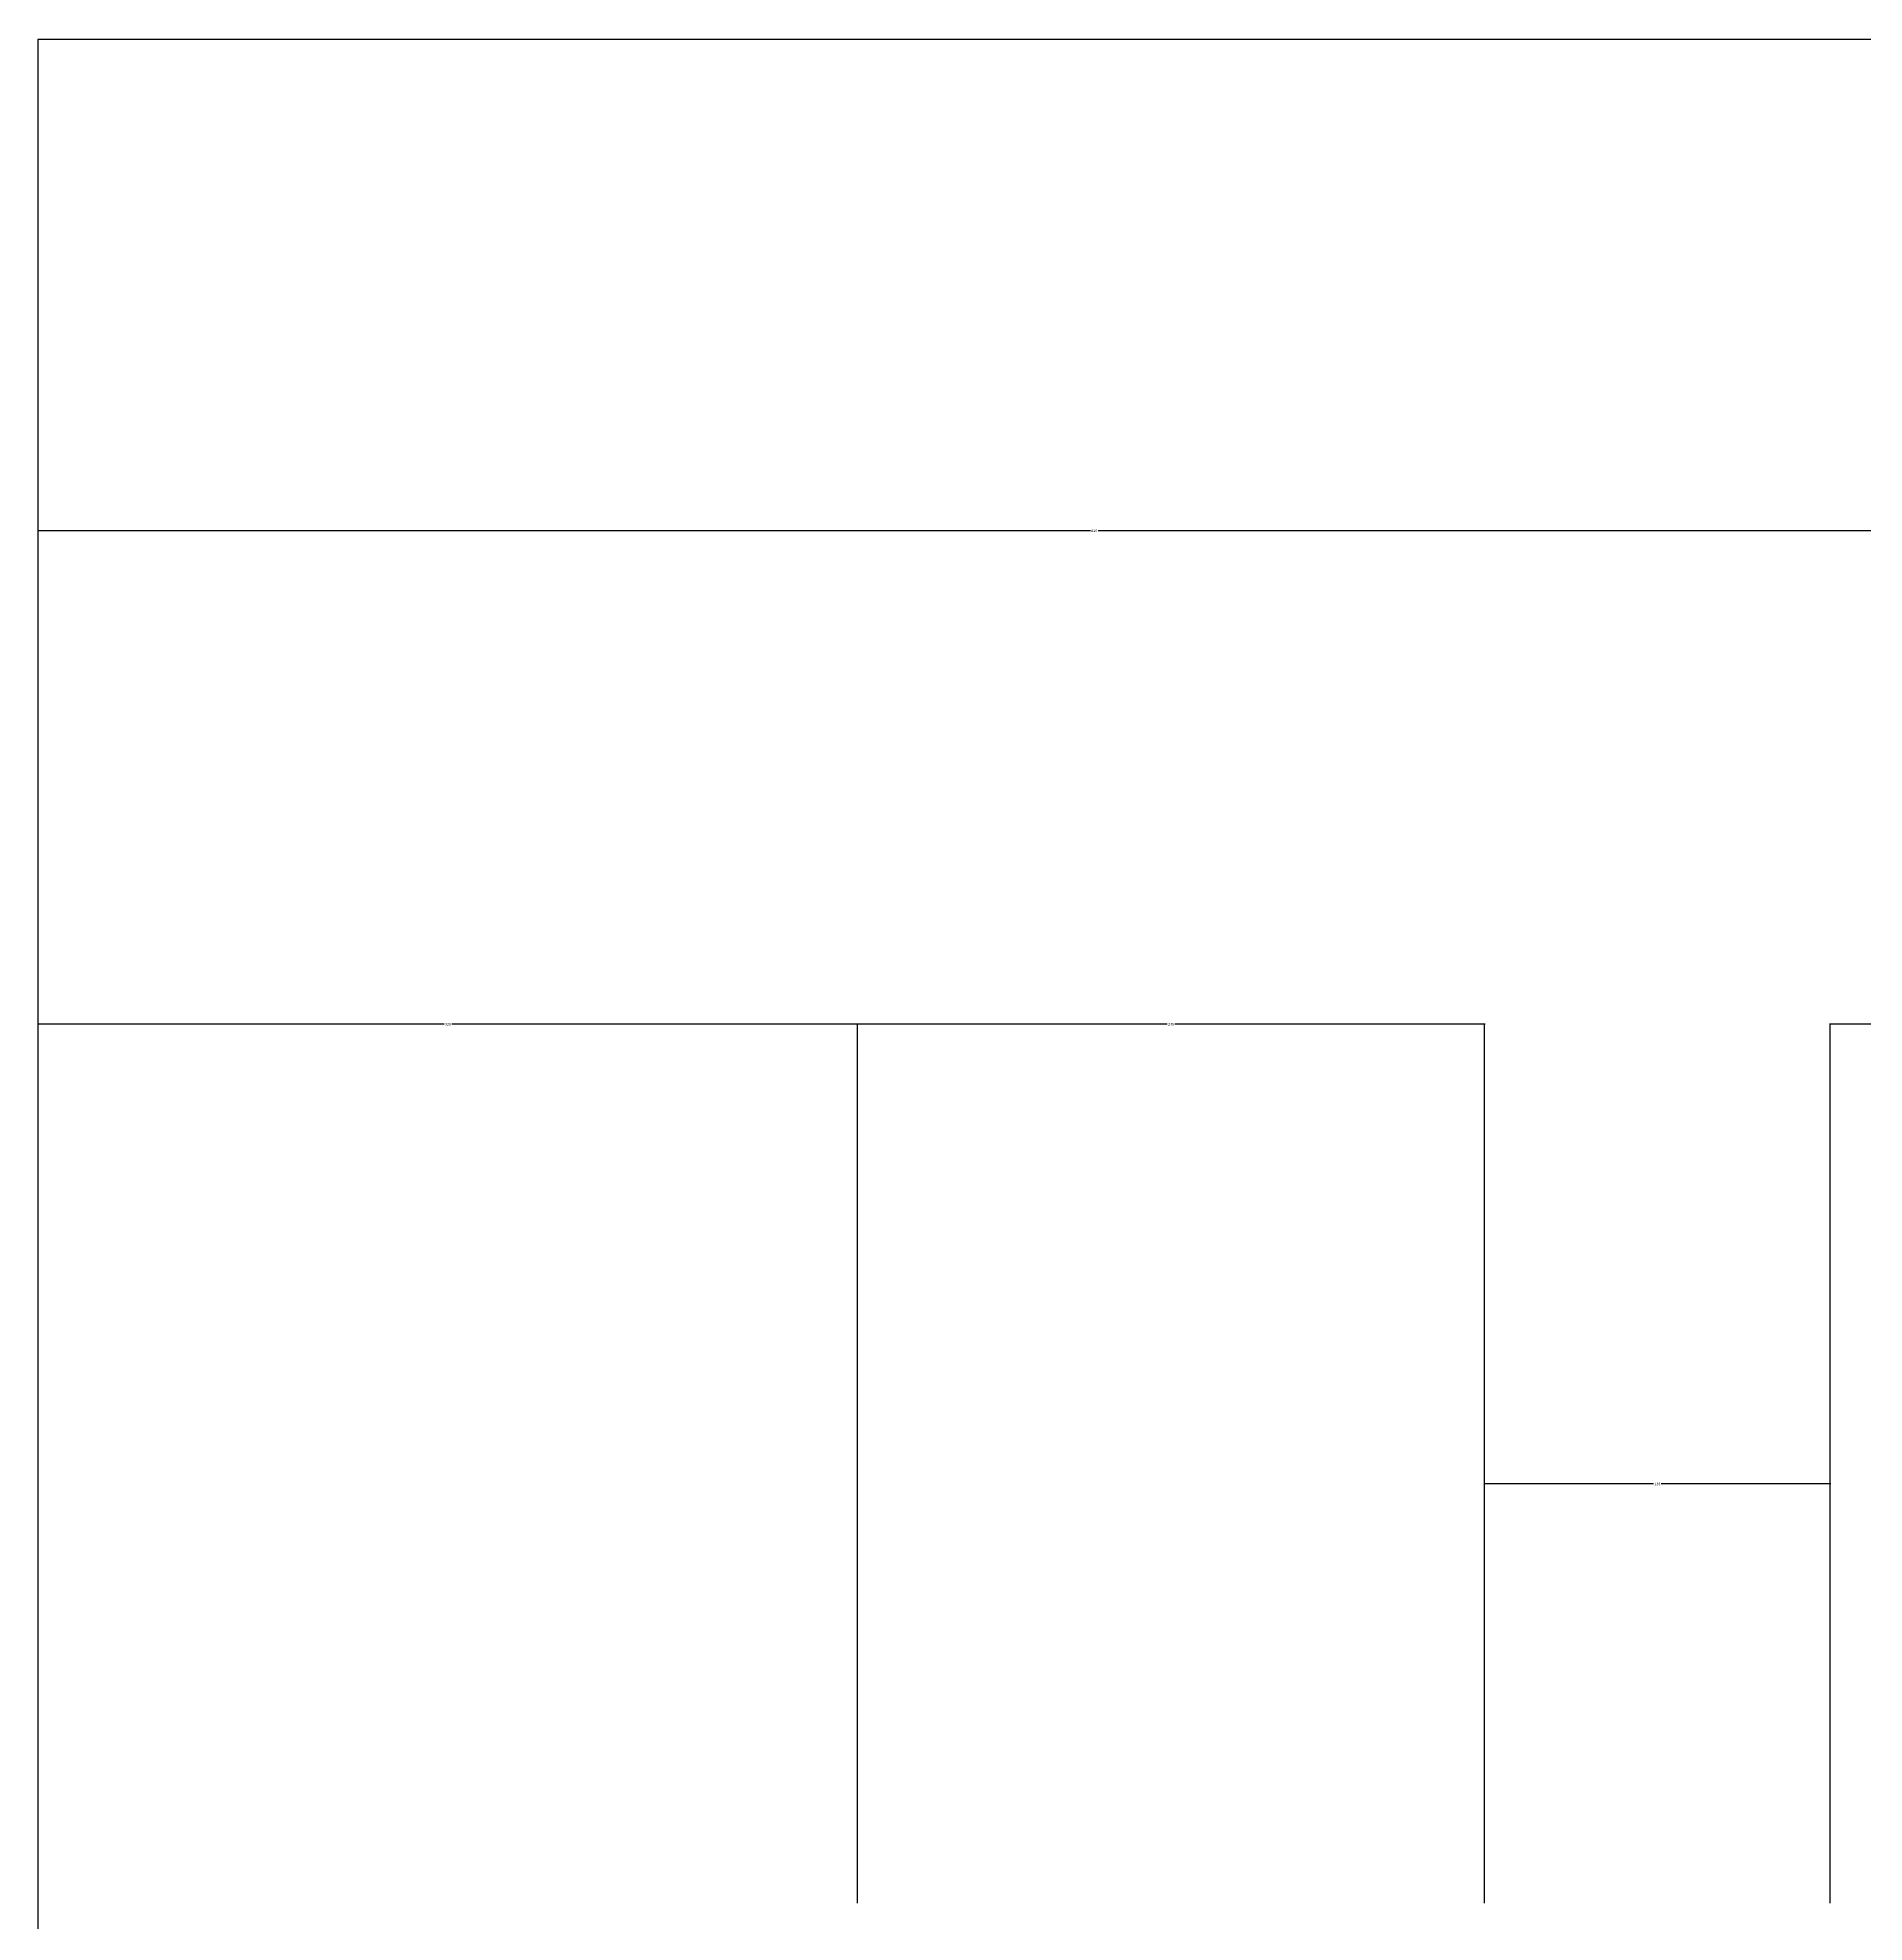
# Model space of a CAD drawing. Header units: metres. Extents: x -855790 to -837970, y 565220 to 577820.
# Drawn here: x -853039 to -852326, y 576204 to 576940 of the extents above; entities that cross this region are included whole.
import ezdxf

# ---------------------------------------------------------------- set-up
doc = ezdxf.new("R2010")
doc.units = ezdxf.units.M
doc.layers.add('AXIS', color=3, linetype='Continuous')
doc.layers.add('PUB_DIM', color=3, linetype='Continuous')
doc.dimstyles.get("Standard").update_dxf_attribs({"dimtxt": 2.5, "dimasz": 2.5, "dimexe": 1.25, "dimexo": 0.625, "dimtad": 1, "dimcen": 2.5, "dimazin": 3, "dimtfac": 1, "dimtmove": 0, "dimatfit": 3})

# ---------------------------------------------------------------- blocks, each defined once
blk = doc.blocks.new('*D38')
for p, q in [((-850716.12, 576939.38), (-853039.37, 576939.38)), ((-853039.12, 576195.44), (-853039.12, 576939.38)), ((-848388.87, 576939.38), (-850712.12, 576939.38)), ((-848389.12, 576195.44), (-848389.12, 576939.38))]:
    blk.add_line(p, q)
at = {"layer": 'Defpoints'}
for p in [(-848389.12, 576939.38), (-853039.12, 576195.44), (-848389.12, 576195.44)]:
    blk.add_point(p, dxfattribs=at)
at = {"layer": 'PUB_DIM', "insert": (-850714.12, 576939.38), "char_height": 1, "attachment_point": 5}
blk.add_mtext('4650', dxfattribs=at)
blk = doc.blocks.new('*D45')
for p, q in [((-852408.12, 576375.08), (-852474.37, 576375.08)), ((-852474.12, 576211.35), (-852474.12, 576375.08)), ((-852338.87, 576375.08), (-852405.12, 576375.08)), ((-852339.12, 576211.35), (-852339.12, 576375.08))]:
    blk.add_line(p, q)
at = {"layer": 'Defpoints'}
for p in [(-852339.12, 576375.08), (-852474.12, 576211.35), (-852339.12, 576211.35)]:
    blk.add_point(p, dxfattribs=at)
at = {"layer": 'AXIS', "insert": (-852406.62, 576375.08), "char_height": 1, "attachment_point": 5}
blk.add_mtext('135', dxfattribs=at)
blk = doc.blocks.new('*D46')
for p, q in [((-852598.12, 576554.65), (-852719.37, 576554.65)), ((-852719.12, 576211.35), (-852719.12, 576554.65)), ((-852473.87, 576554.65), (-852595.12, 576554.65)), ((-852474.12, 576211.35), (-852474.12, 576554.65))]:
    blk.add_line(p, q)
at = {"layer": 'Defpoints'}
for p in [(-852474.12, 576554.65), (-852719.12, 576211.35), (-852474.12, 576211.35)]:
    blk.add_point(p, dxfattribs=at)
at = {"layer": 'AXIS', "insert": (-852596.62, 576554.65), "char_height": 1, "attachment_point": 5}
blk.add_mtext('245', dxfattribs=at)
blk = doc.blocks.new('*D47')
for p, q in [((-852880.62, 576554.65), (-853039.37, 576554.65)), ((-853039.12, 576211.35), (-853039.12, 576554.65)), ((-852718.87, 576554.65), (-852877.62, 576554.65)), ((-852719.12, 576211.35), (-852719.12, 576554.65))]:
    blk.add_line(p, q)
at = {"layer": 'Defpoints'}
for p in [(-852719.12, 576554.65), (-853039.12, 576211.35), (-852719.12, 576211.35)]:
    blk.add_point(p, dxfattribs=at)
at = {"layer": 'AXIS', "insert": (-852879.12, 576554.65), "char_height": 1, "attachment_point": 5}
blk.add_mtext('320', dxfattribs=at)
blk = doc.blocks.new('*D55')
for p, q in [((-852628.12, 576747.41), (-853039.37, 576747.41)), ((-853039.12, 576195.44), (-853039.12, 576747.41)), ((-852213.87, 576747.41), (-852625.12, 576747.41)), ((-852214.12, 576195.44), (-852214.12, 576747.41))]:
    blk.add_line(p, q)
at = {"layer": 'Defpoints'}
for p in [(-852214.12, 576747.41), (-853039.12, 576195.44), (-852214.12, 576195.44)]:
    blk.add_point(p, dxfattribs=at)
at = {"layer": 'PUB_DIM', "insert": (-852626.62, 576747.41), "char_height": 1, "attachment_point": 5}
blk.add_mtext('825', dxfattribs=at)
blk = doc.blocks.new('*D59')
for p, q in [((-852278.12, 576554.65), (-852339.37, 576554.65)), ((-852339.12, 576211.35), (-852339.12, 576554.65)), ((-852213.87, 576554.65), (-852275.12, 576554.65)), ((-852214.12, 576211.35), (-852214.12, 576554.65))]:
    blk.add_line(p, q)
at = {"layer": 'Defpoints'}
for p in [(-852214.12, 576554.65), (-852339.12, 576211.35), (-852214.12, 576211.35)]:
    blk.add_point(p, dxfattribs=at)
at = {"layer": 'AXIS', "insert": (-852276.62, 576554.65), "char_height": 1, "attachment_point": 5}
blk.add_mtext('125', dxfattribs=at)

msp = doc.modelspace()

# ---------------------------------------------------------------- dimensions: what is measured, and where the dimension line sits
at = {"layer": 'AXIS'}
for base, p1, p2, picture, middle in [((-852719.12, 576554.65), (-852719.12, 576211.35), (-853039.12, 576211.35), '*D47', (-852879.12, 576554.65)), ((-852474.12, 576554.65), (-852474.12, 576211.35), (-852719.12, 576211.35), '*D46', (-852596.62, 576554.65)), ((-852214.12, 576554.65), (-852214.12, 576211.35), (-852339.12, 576211.35), '*D59', (-852276.62, 576554.65)), ((-852339.12, 576375.08), (-852339.12, 576211.35), (-852474.12, 576211.35), '*D45', (-852406.62, 576375.08))]:
    dim = msp.add_linear_dim(base=base, p1=p1, p2=p2, dimstyle='Standard', dxfattribs=at)
    dim.commit()
    dim.dimension.update_dxf_attribs({"geometry": picture, "text_midpoint": middle})
at = {"layer": 'PUB_DIM'}
for base, p1, picture, middle in [((-848389.12, 576939.38), (-848389.12, 576195.44), '*D38', (-850714.12, 576939.38)), ((-852214.12, 576747.41), (-852214.12, 576195.44), '*D55', (-852626.62, 576747.41))]:
    dim = msp.add_linear_dim(base=base, p1=p1, p2=(-853039.12, 576195.44), dimstyle='Standard', dxfattribs=at)
    dim.commit()
    dim.dimension.update_dxf_attribs({"geometry": picture, "text_midpoint": middle})

doc.saveas('drawing.dxf')
